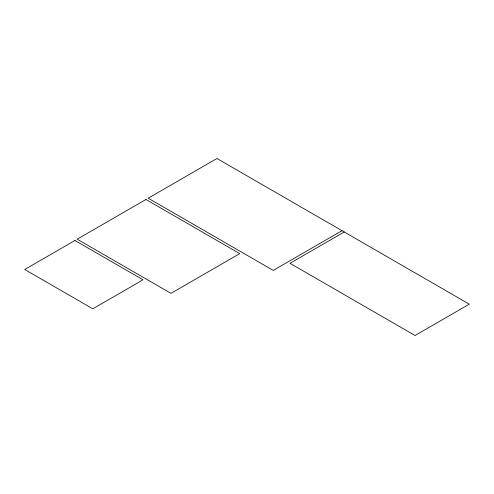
<?xml version="1.0" encoding="UTF-8"?>
<svg xmlns="http://www.w3.org/2000/svg" width="494" height="494" viewBox="0 0 494 494"><rect width="100%" height="100%" fill="white"/><g stroke="black" fill="none" stroke-linecap="round" stroke-linejoin="round"><path stroke-width="0.74" d="M342.015 230.692L273.238 270.397L148.188 198.205L216.965 158.494L469.3 304.181L415.034 335.506L289.984 263.308L344.25 231.982M74.946 240.492L24.7 269.496L92.81 308.818L143.05 279.814L74.946 240.492M145.952 199.49L77.175 239.201L170.967 293.35L239.744 253.638L145.952 199.49"/></g></svg>
